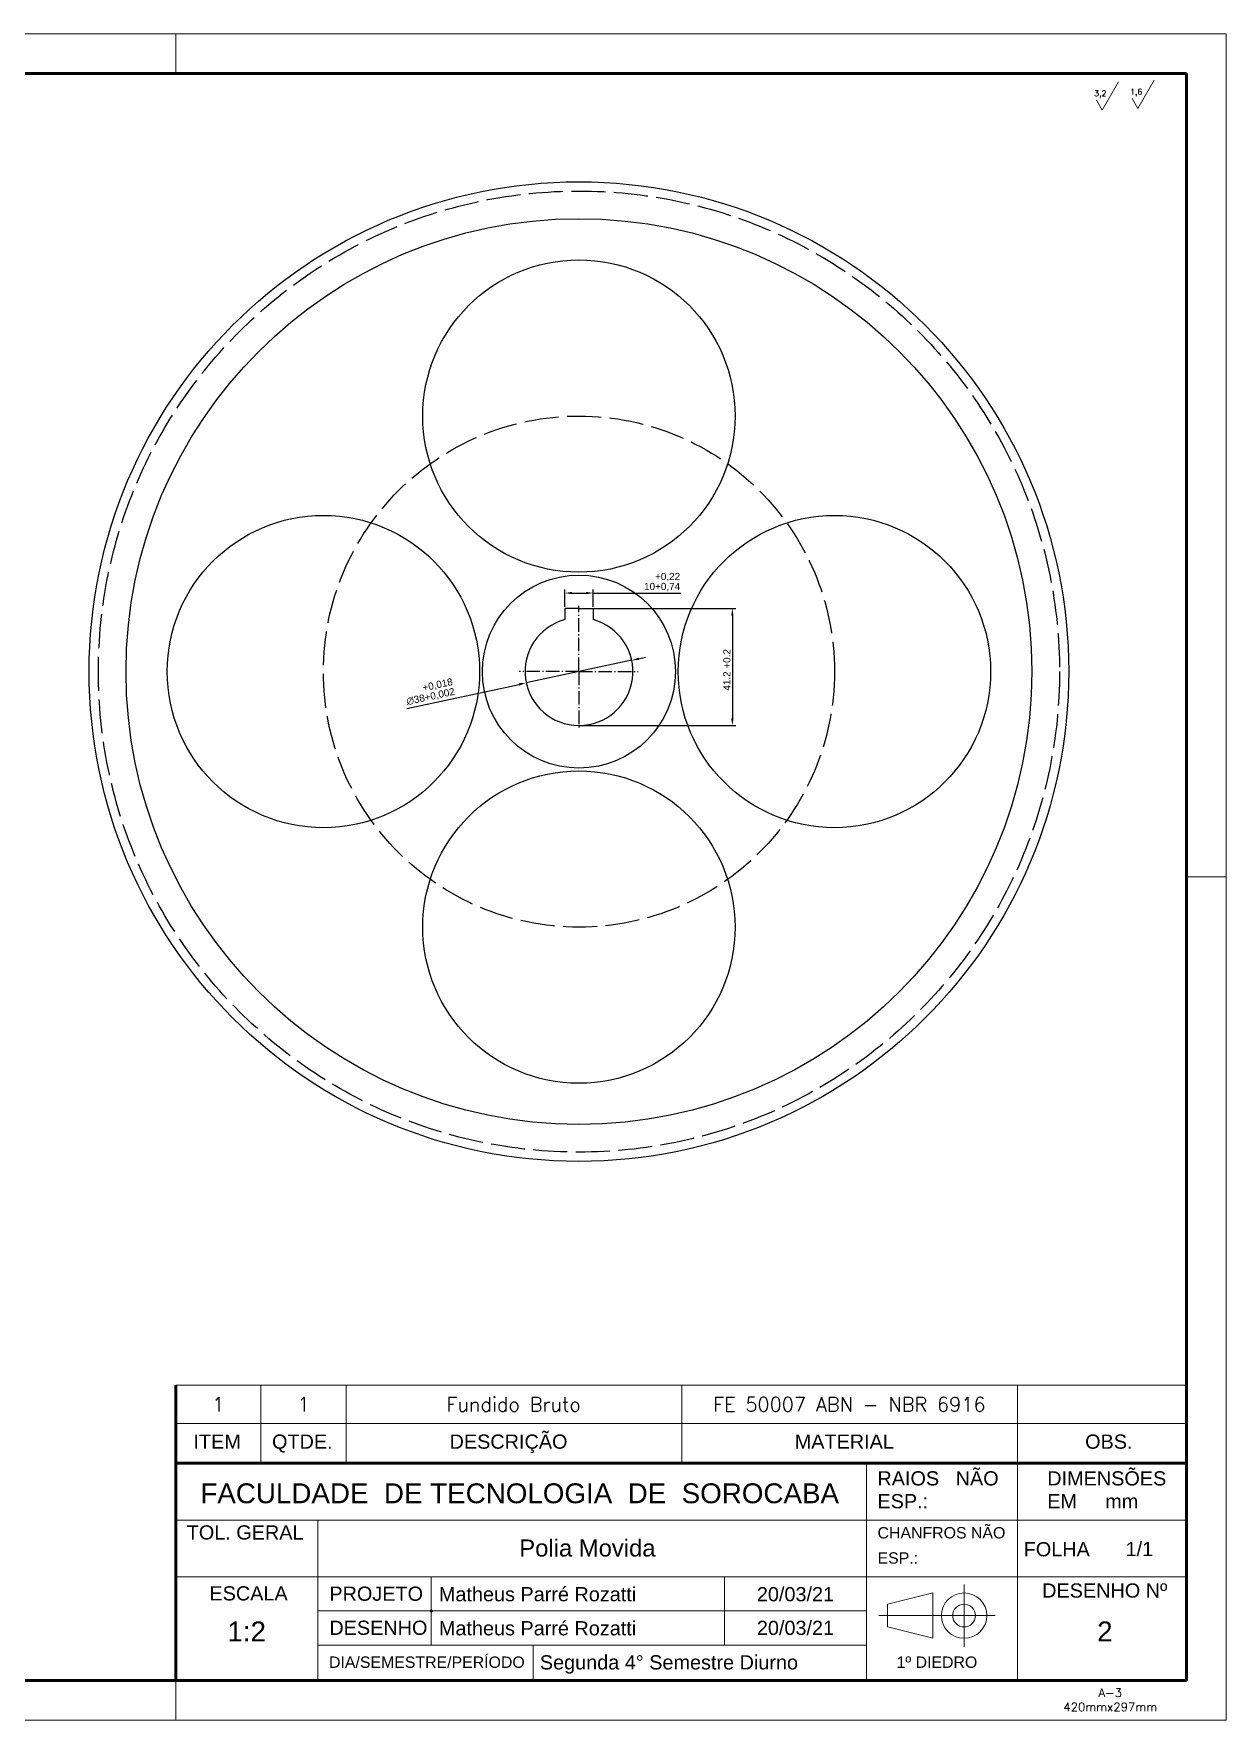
# Model space of a CAD drawing. Header units: millimetres. Extents: x 3548 to 4388, y 2422 to 3016.
# Drawn here: x 3968 to 4388, y 2422 to 3016 of the extents above; entities that cross this region are included whole.
import ezdxf
from ezdxf.enums import TextEntityAlignment as Align

# ---------------------------------------------------------------- set-up
doc = ezdxf.new("R2010")
doc.units = ezdxf.units.MM
for name, pattern in [('ACAD_ISO02W100', [15, 12, -3]), ('AM_DIN_G_W050x2', [6.875, 4.75, -0.875, 0.375, -0.875]), ('CENTER2', [28.575, 19.05, -3.175, 3.175, -3.175]), ('DASHDOT', [25.4, 12.7, -6.35, 0, -6.35]), ('PHANTOM2', [1.25, 0.625, -0.125, 0.125, -0.125, 0.125, -0.125])]:
    doc.linetypes.add(name, pattern=pattern)
for name, color, linetype, lineweight in [('CENTRO', 1, 'CENTER2', 15), ('CONTORNO', 7, 'Continuous', 35), ('FANTASMA', 4, 'PHANTOM2', 15), ('FINA', 4, 'Continuous', 15), ('FORMATO-FINA', 8, 'Continuous', 20), ('FORMATO-GROSSA', 5, 'Continuous', 50), ('TEXTO', 2, 'Continuous', 25)]:
    doc.layers.add(name, color=color, linetype=linetype, lineweight=lineweight)
doc.layers.add('Tracejada', color=7, linetype='ACAD_ISO02W100')
doc.styles.add('ARIAL', font='arial.ttf')
doc.styles.add('Equipar', font='romans.shx')
doc.styles.add('ROMANS', font='romans.shx')
doc.styles.get("Standard").update_dxf_attribs({"font": 'arial.ttf'})
doc.dimstyles.new('ISO-25', dxfattribs={"dimtxt": 2.5, "dimasz": 2.5, "dimexe": 1.25, "dimexo": 0.625, "dimtad": 1, "dimtxsty": 'Standard', "dimcen": 2.5, "dimadec": 0, "dimazin": 0, "dimtfac": 1, "dimtmove": 0, "dimatfit": 3, "dimfxl": 1, "dimarcsym": 0})

# ---------------------------------------------------------------- blocks, each defined once
blk = doc.blocks.new('fatec_A3')
at = {"layer": 'FORMATO-FINA'}
for p, q in [((420, 297), (0, 297)), ((235, 297), (235, 290)), ((420, 0), (420, 297)), ((413, 148.5), (420, 148.5)), ((235, 7), (235, 0)), ((0, 0), (420, 0))]:
    blk.add_line(p, q, dxfattribs=at)
at = {"layer": 'FORMATO-GROSSA'}
for p, q in [((413, 290), (25, 290)), ((413, 7), (413, 290)), ((25, 7), (413, 7))]:
    blk.add_line(p, q, dxfattribs=at)
at = {"layer": 'TEXTO', "insert": (399.57, 5.6), "char_height": 1.5, "width": 20.46, "attachment_point": 2}
blk.add_mtext('\\pxqc;{\\Fromans|c0;A-3\\P420mmx297mm}', dxfattribs=at)
blk = doc.blocks.new('TÍTULO')
at = {"layer": 'CENTRO', "linetype": 'DASHDOT', "ltscale": 2}
for p, q in [((-39.17, 16.93), (-39.17, 5.93)), ((-54.17, 11.43), (-33.67, 11.43))]:
    blk.add_line(p, q, dxfattribs=at)
at = {"layer": 'FINA'}
for p, q in [((-52.67, 13.43), (-44.67, 15.43)), ((-44.67, 7.43), (-44.67, 15.43)), ((-52.67, 9.43), (-52.67, 13.43)), ((-52.67, 9.43), (-44.67, 7.43))]:
    blk.add_line(p, q, dxfattribs=at)
for radius in [4, 2]:
    blk.add_circle((-39.17, 11.43), radius, dxfattribs=at)
at = {"layer": 'FORMATO-FINA'}
for p, q in [((-178, 45.25), (0, 45.25)), ((-163, 38.25), (-163, 45.25)), ((-148, 38.25), (-148, 45.25)), ((-88.88, 38.25), (-88.88, 45.25)), ((-29.75, 0.25), (-29.75, 45.25)), ((-56.38, 0.25), (-56.38, 38.25)), ((-178, 28.25), (0, 28.25)), ((-153, 0.25), (-153, 28.25)), ((-178, 18.25), (0, 18.25)), ((-133, 6.25), (-133, 18.25)), ((-81.38, 6.25), (-81.38, 18.25)), ((-153, 12.25), (-56.38, 12.25)), ((-153, 6.25), (-56.38, 6.25)), ((-115.03, 0.25), (-115.03, 6.25))]:
    blk.add_line(p, q, dxfattribs=at)
at = {"layer": 'FORMATO-GROSSA'}
for p, q in [((-178, 0), (-178, 45.25)), ((0, 45.25), (0, 0)), ((-178, 38.25), (0, 38.25)), ((-178, 0), (0, 0))]:
    blk.add_line(p, q, dxfattribs=at)
blk.add_point((-133, 12.25), dxfattribs=at)
at = {"layer": 'TEXTO', "style": 'ARIAL'}
for s, p in [('ITEM', (-170.7, 40.82)), ('QTDE.', (-155.7, 40.82)), ('DESCRIÇÃO', (-119.39, 40.82)), ('MATERIAL', (-60.26, 40.82)), ('OBS.', (-13.68, 40.82))]:
    blk.add_text(s, height=2.5, dxfattribs=at).set_placement(p, align=Align.CENTER)
for s, height, p in [('RAIOS   NÃO', 2.5, (-54.43, 34.35)), ('DIMENSÕES', 2.5, (-24.52, 34.35)), ('FACULDADE  DE TECNOLOGIA  DE  SOROCABA', 3.5, (-173.66, 31.22)), ('ESP.:', 2.5, (-54.43, 30.33)), ('EM', 2.5, (-24.52, 30.33)), ('TOL. GERAL', 2.5, (-176.06, 24.83)), ('CHANFROS NÃO', 2, (-54.41, 25.02)), ('FOLHA', 2.5, (-28.67, 21.87)), ('ESP.:', 2, (-54.41, 20.58)), ('ESCALA', 2.5, (-172.06, 14.1)), ('PROJETO', 2.5, (-150.94, 14.04)), ('DESENHO Nº', 2.5, (-25.42, 14.6)), ('DESENHO', 2.5, (-150.94, 8.04)), ('DIA/SEMESTRE/PERÍODO', 2, (-151, 2.23)), ('1º DIEDRO', 2, (-51.06, 2.23))]:
    blk.add_text(s, height=height, dxfattribs=at).set_placement(p)
for tag, height, p in [('R', 2.5, (-39.68, 30.3)), ('X', 2.5, (-11.4, 30.3)), ('TÍTULO', 3, (-105.5, 21.84)), ('X/X', 2.5, (-8.3, 21.92)), ('TOLERÂNCIA', 2.5, (-165.82, 20.11)), ('CH', 2.5, (-39.68, 20.47)), ('XX/XX/XX', 2.5, (-68.86, 13.95)), ('X:X', 3.5, (-165.5, 6.89)), ('XX/XX/XX', 2.5, (-68.86, 8.02)), ('X', 3.5, (-14.38, 6.89))]:
    blk.add_attdef(tag, text='', height=height, dxfattribs=at).set_placement(p, align=Align.CENTER)
for tag, p in [('NOME', (-131.65, 13.95)), ('NOME', (-131.65, 7.95)), ('DIA/SEM/PERÍODO', (-113.87, 1.95))]:
    blk.add_attdef(tag, p, '', height=2.5, dxfattribs=at)
blk = doc.blocks.new('LISTA_MATERIAIS')
at = {"layer": 'FORMATO-FINA'}
for p, q in [((-178, 6.75), (0, 6.75)), ((-163, 0), (-163, 6.75)), ((-148, 0), (-148, 6.75)), ((-88.875, 0), (-88.875, 6.75)), ((-29.75, 0), (-29.75, 6.75))]:
    blk.add_line(p, q, dxfattribs=at)
at = {"layer": 'FORMATO-GROSSA'}
blk.add_line((-178, 0), (-178, 6.75), dxfattribs=at)
at = {"layer": 'TEXTO', "style": 'Equipar'}
for tag, p in [('ITEM', (-170.5, 3.375)), ('QTD', (-155.5, 3.375)), ('DESCRIÇÃO', (-118.5, 3.375)), ('MATERIAL', (-59.375, 3.375)), ('OBSERVAÇÕES', (-15, 3.375))]:
    blk.add_attdef(tag, text='', height=2.5, dxfattribs=at).set_placement(p, align=Align.MIDDLE_CENTER)
blk = doc.blocks.new('*U30')
blk.add_circle((0, 0), 55)
blk = doc.blocks.new('*U31')
at = {"color": 0, "linetype": 'ByBlock', "lineweight": -2, "transparency": 16777216}
for p, rotation in [((6333.12, 2623.96), 90), ((6243.12, 2533.96), 180), ((6333.12, 2443.96), 270)]:
    blk.add_blockref('*U30', p, dxfattribs=dict(at, rotation=rotation))
blk.add_blockref('*U30', (6423.12, 2533.96), dxfattribs=at)
blk = doc.blocks.new('*D50')
at = {"color": 0, "lineweight": -2, "transparency": 16777216}
for p, q in [((4160.21, 2813.37), (4214.86, 2813.37)), ((4213.61, 2810.87), (4213.61, 2774.67)), ((4160.21, 2772.17), (4214.86, 2772.17))]:
    blk.add_line(p, q, dxfattribs=at)
at = {"color": 0, "transparency": 16777216}
for points in [[(4213.19, 2810.87), (4214.02, 2810.87), (4213.61, 2813.37)], [(4213.19, 2774.67), (4214.02, 2774.67), (4213.61, 2772.17)]]:
    blk.add_solid(points, dxfattribs=at)
at = {"layer": 'Defpoints', "color": 0, "transparency": 16777216}
for p in [(4159.58, 2813.37), (4159.58, 2772.17), (4213.61, 2772.17)]:
    blk.add_point(p, dxfattribs=at)
at = {"color": 0, "transparency": 16777216, "insert": (4211.7, 2791.77), "char_height": 2.5, "attachment_point": 5, "rotation": 90}
blk.add_mtext('{\\C2;41.2 +0.2}', dxfattribs=at)
blk = doc.blocks.new('*D60')
at = {"color": 0, "lineweight": -2, "transparency": 16777216}
for p, q in [((4178.16, 2795.14), (4141, 2787.19)), ((4180.6, 2795.67), (4183.05, 2796.19)), ((4098.93, 2778.19), (4138.56, 2786.67))]:
    blk.add_line(p, q, dxfattribs=at)
at = {"color": 0, "transparency": 16777216}
for points in [[(4180.52, 2796.07), (4180.69, 2795.26), (4178.16, 2795.14)], [(4138.47, 2787.08), (4138.64, 2786.26), (4141, 2787.19)]]:
    blk.add_solid(points, dxfattribs=at)
at = {"layer": 'Defpoints', "color": 0, "transparency": 16777216}
for p in [(4178.16, 2795.14), (4141, 2787.19)]:
    blk.add_point(p, dxfattribs=at)
at = {"color": 0, "transparency": 16777216, "insert": (4106.95, 2784.09), "char_height": 2.5, "attachment_point": 5, "rotation": 12.07796}
blk.add_mtext('{\\C2;∅38\\S+0,018^ +0,002;}', dxfattribs=at)
blk = doc.blocks.new('*D61')
at = {"color": 0, "lineweight": -2, "transparency": 16777216}
for p, q in [((4154.58, 2813.99), (4154.58, 2820.09)), ((4157.08, 2818.84), (4162.08, 2818.84)), ((4164.58, 2813.99), (4164.58, 2820.09)), ((4164.58, 2818.84), (4195.48, 2818.84))]:
    blk.add_line(p, q, dxfattribs=at)
at = {"color": 0, "transparency": 16777216}
for points in [[(4157.08, 2819.25), (4157.08, 2818.42), (4154.58, 2818.84)], [(4162.08, 2819.25), (4162.08, 2818.42), (4164.58, 2818.84)]]:
    blk.add_solid(points, dxfattribs=at)
at = {"layer": 'Defpoints', "color": 0, "transparency": 16777216}
for p in [(4164.58, 2818.84), (4154.58, 2813.37), (4164.58, 2813.37)]:
    blk.add_point(p, dxfattribs=at)
at = {"color": 0, "transparency": 16777216, "insert": (4188.87, 2822.9), "char_height": 2.5, "attachment_point": 5}
blk.add_mtext('{\\C2;10\\S+0,22^ +0,74;}', dxfattribs=at)

msp = doc.modelspace()

# ---------------------------------------------------------------- linework, layer by layer
for p, q in [((4159.581, 2813.367), (4154.581, 2813.367)), ((4154.581, 2813.367), (4154.581, 2809.498)), ((4159.581, 2813.367), (4164.581, 2813.367)), ((4164.581, 2813.367), (4164.581, 2809.498)), ((4159.581, 2772.167), (4187.776, 2772.167))]:
    msp.add_line(p, q)
at = {"color": 1, "linetype": 'AM_DIN_G_W050x2'}
for p, q in [((4159.581, 2791.432), (4159.581, 2814.343)), ((4159.581, 2791.167), (4138.485, 2791.167)), ((4159.581, 2791.167), (4159.581, 2770.717)), ((4159.581, 2791.167), (4180.383, 2791.167))]:
    msp.add_line(p, q, dxfattribs=at)
for radius in [172.5, 159.5, 34]:
    msp.add_circle((4159.581, 2791.167), radius)
msp.add_arc((4159.581, 2791.167), 19, 105.257523, 74.742477)
at = {"layer": 'FINA'}
for p, q in [((4343.844, 2988.934), (4349.599, 2998.903)), ((4356.469, 2989.522), (4362.224, 2999.49)), ((4341.823, 2992.434), (4343.844, 2988.934)), ((4354.448, 2993.022), (4356.469, 2989.522))]:
    msp.add_line(p, q, dxfattribs=at)
at = {"layer": 'Tracejada', "color": 3, "linetype": 'ACAD_ISO02W100'}
msp.add_circle((4159.581, 2791.167), 169.25, dxfattribs=at)
at = {"layer": 'Tracejada', "color": 3}
msp.add_circle((4159.581, 2791.167), 90, dxfattribs=at)

# ---------------------------------------------------------------- block references
msp.add_blockref('*U31', (-2173.543, 257.212))
at = {"layer": 'CENTRO', "xscale": 2, "yscale": 2, "zscale": 2}
msp.add_blockref('fatec_A3', (3547.563, 2421.82), dxfattribs=at)
at = {"layer": 'CONTORNO'}
ref = msp.add_blockref('TÍTULO', (4373.563, 2435.82), dxfattribs=dict(at, xscale=2, yscale=2, zscale=2))
ref.add_attrib('X', 'mm', dxfattribs={"layer": 'TEXTO', "height": 5, "style": 'ARIAL'}).set_placement((4350.753, 2496.426), align=Align.CENTER)
ref.add_attrib('X/X', '1/1', dxfattribs={"layer": 'TEXTO', "height": 5, "style": 'ARIAL'}).set_placement((4356.959, 2479.651), align=Align.CENTER)
ref.add_attrib('TÍTULO', 'Polia Movida', dxfattribs={"layer": 'TEXTO', "height": 6, "style": 'ARIAL'}).set_placement((4162.563, 2479.493), align=Align.CENTER)
ref.add_attrib('X', '2', dxfattribs={"layer": 'TEXTO', "height": 7, "style": 'ARIAL'}).set_placement((4344.806, 2449.608), align=Align.CENTER)
ref.add_attrib('XX/XX/XX', '20/03/21', dxfattribs={"layer": 'TEXTO', "height": 5, "style": 'ARIAL'}).set_placement((4235.84, 2451.864), align=Align.CENTER)
ref.add_attrib('DIA/SEM/PERÍODO', 'Segunda 4° Semestre Diurno', (4145.816, 2439.721), dxfattribs={"layer": 'TEXTO', "height": 5, "style": 'ARIAL'})
ref.add_attrib('NOME', 'Matheus Parré Rozatti', (4110.261, 2451.724), dxfattribs={"layer": 'TEXTO', "height": 5, "style": 'ARIAL'})
ref.add_attrib('X:X', '1:2', dxfattribs={"layer": 'TEXTO', "height": 7, "style": 'ARIAL'}).set_placement((4042.563, 2449.608), align=Align.CENTER)
ref.add_attrib('NOME', 'Matheus Parré Rozatti', (4110.261, 2463.724), dxfattribs={"layer": 'TEXTO', "height": 5, "style": 'ARIAL'})
ref.add_attrib('XX/XX/XX', '20/03/21', dxfattribs={"layer": 'TEXTO', "height": 5, "style": 'ARIAL'}).set_placement((4235.84, 2463.724), align=Align.CENTER)
at = {"layer": 'FANTASMA', "xscale": 2, "yscale": 2, "zscale": 2}
msp.add_blockref('LISTA_MATERIAIS', (4373.563, 2526.32), dxfattribs=at).add_auto_attribs({'ITEM': '1', 'MATERIAL': 'FE 50007 ABN - NBR 6916', 'DESCRIÇÃO': 'Fundido Bruto', 'QTD': '1'})

# ---------------------------------------------------------------- texts
at = {"layer": 'TEXTO', "char_height": 2, "attachment_point": 9, "style": 'ROMANS'}
for s, insert in [('3,2', (4345.344, 2993.184)), ('1,6', (4357.969, 2993.772))]:
    msp.add_mtext(s, dxfattribs=dict(at, insert=insert))

# ---------------------------------------------------------------- dimensions: what is measured, and where the dimension line sits
at = {"color": 1}
dim = msp.add_linear_dim(base=(4164.581, 2818.835), p1=(4154.581, 2813.367), p2=(4164.581, 2813.367), text='{\\C2;<>}', dimstyle='ISO-25', override={"dimtol": 1, "dimtp": 0.22, "dimtm": -0.74, "dimtdec": 3}, dxfattribs=at)
dim.commit()
dim.dimension.update_dxf_attribs({"geometry": '*D61', "text_midpoint": (4188.866, 2818.835), "dimtype": 160})
dim = msp.add_linear_dim(base=(4213.606, 2772.167), p1=(4159.581, 2813.367), p2=(4159.581, 2772.167), angle=90, text='{\\C2;41.2 +0.2}', dimstyle='ISO-25', dxfattribs=at)
dim.commit()
dim.dimension.update_dxf_attribs({"geometry": '*D50', "text_midpoint": (4213.606, 2791.77), "dimtype": 160})
dim = msp.add_diameter_dim_2p(p1=(4178.16, 2795.143), p2=(4141.001, 2787.192), text='{\\C2;<>}', dimstyle='ISO-25', override={"dimtol": 1, "dimtp": 0.018, "dimtm": -0.002, "dimtdec": 3}, dxfattribs=at)
dim.commit()
dim.dimension.update_dxf_attribs({"geometry": '*D60', "text_midpoint": (4107.803, 2780.088), "dimtype": 163})

doc.saveas('drawing.dxf')
